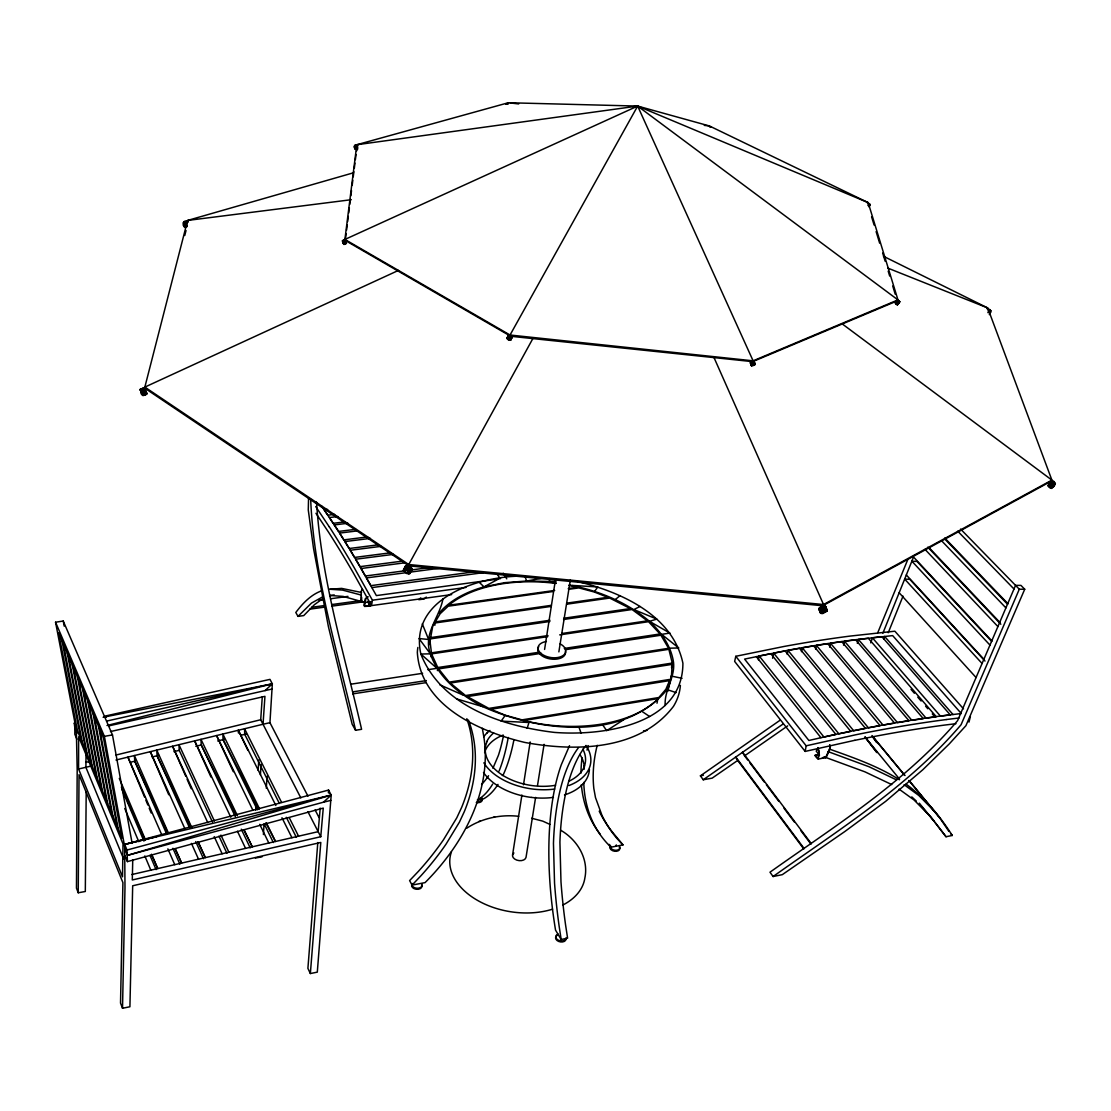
<?xml version="1.0" encoding="UTF-8"?>
<svg xmlns="http://www.w3.org/2000/svg" width="1111" height="1111" viewBox="0 0 1111 1111"><rect width="100%" height="100%" fill="white"/><g stroke="black" fill="none" stroke-linecap="round" stroke-linejoin="round"><path stroke-width="1.5" d="M78.575 769.006L78.631 736.801L123.002 843.86L122.516 876.815L78.575 769.006L92.394 765.757M86.2 791.907L85.311 891.494L78.242 892.772L79.034 774.7L122.918 882.62L120.53 1003.094L122.516 1008.26L129.918 1006.76L132.681 885.773L320.801 842.444L310.358 973.542L317.302 972.139L331.203 795.073L328.564 790.074L124.668 844.416L124.987 887.689L122.516 1008.26M869.594 206.132L867.927 205.438L869.941 205.229L867.385 202.827L869.955 204.341L868.983 206.827M869.469 205.257L869.274 204.313M132.751 859.9L132.292 879.968L320.76 836.722L323.259 808.086L127.432 861.608L127.001 850.026L124.668 844.416L156.623 836.722M308.566 497.881L308.275 509.977L313.552 548.612L328.412 626.66L352.159 724.219L355.548 730.274L361.589 729.302C344.382 654.171 321.162 579.303 316.552 502.061M310.663 499.186C313.913 577.776 338.452 653.893 355.548 730.274M361.617 597.149L361.714 600.982M307.969 796.184L269.945 722.678L272.334 683.834L269.973 679.376L104.615 716.192M521.392 576.109C478.313 576.331 408.529 598.274 420.847 654.046C441.484 706.415 502.825 726.233 554.208 732.385C601.579 736.149 682.904 725.566 682.904 663.239C672.78 614.952 620.646 591.857 577.178 581.442M255.766 810.127L256.072 804.933M258.155 770.326L258.78 759.938M260.432 774.881L261.057 764.493M263.404 834.555L264.043 824.265M266.307 788.268L267.071 776.27M670.072 679.376L488.882 708.401L467.314 696.597L672.183 664.364L671.433 676.168L667.794 691.292M672.266 663.059L668.864 649.324L450.316 683.043L465.537 695.542L672.266 663.059L671.613 666.447M665.17 705.513C664.128 690.084 675.224 677.766 673.53 662.364C671.155 646.033 661.295 632.353 649.477 621.327C626.701 602.051 598.274 590.538 569.179 584.941M300.831 797.906L260.71 719.747L262.279 696.778M115.988 760.021L263.029 724.247L264.946 696.347L110.461 731.566M328.37 792.74L328.564 790.074L329.203 793.032M317.802 842.555L307.9 968.361L310.358 973.542M320.204 808.114L318.163 831.667L131.792 874.551M367.769 596.676L365.255 598.787L363.894 605.134L364.547 606.439L370.282 606.12L367.644 601.329M343.882 243.517L345.813 241.504L345.34 240.559L343.48 242.573L343.007 241.629L344.91 239.879L342.591 240.948L344.66 239.643L342.327 240.698L344.063 244.489L346.41 243.156L345.952 242.115L343.618 243.17L346.076 242.545C343.771 234.602 340.174 247.475 346.41 243.156L343.799 244.253L346.382 243.434L345.702 242.504M510.685 338.591L510.991 335.925L509.977 335.439L508.282 335.633L506.991 338.175L508.06 339.716L510.768 340.022L512.06 337.466L510.991 335.925L509.921 337.855L510.768 340.022L511.754 336.675L510.102 339.563L507.741 338.411L508.935 337.897L510.241 339.161L510.643 336.286M1052.214 487.201C1056.297 487.021 1055.422 478.244 1050.77 481.924M1054.297 485.118C1055.131 478.008 1048.201 485.563 1049.27 484.104M345.493 238.754L346.146 233.602M346.576 230.158L347.215 225.005M347.646 221.561L348.298 216.395M348.729 212.965L349.368 207.799M349.798 204.355L350.451 199.202M350.882 195.758L351.52 190.592M352.173 185.44L352.812 180.274M353.242 176.83L353.895 171.677M354.326 168.233L354.964 163.081M355.395 159.637L356.048 154.471M356.478 151.027C360.422 146.152 353.867 143.319 354.978 148.18M429.332 644.102L429.971 638.936L549.862 621.48M429.401 644.533L432.748 626.118L434.582 623.049L551.306 606.384M434.845 625.299L435.276 621.882L440.137 613.744L448.191 606.189L553.056 591.51M431.207 656.948L431.582 653.879L547.737 636.645M344.91 239.448L356.798 144.736L508.366 102.74L637.658 106.073L709.443 125.974L868.163 202.619L897.952 299.901L753.105 360.825L510.046 335.022L344.91 239.448L637.658 106.073L868.163 202.619M437.401 670.627L437.79 667.544L431.582 653.879M512.56 854.998L521.906 795.045M523.503 784.769L530.169 741.954M544.584 649.449L555.528 579.22M535.613 797.392L526.031 857.317A6.833 4.444 8.9 0 1 516.74 860.095A6.833 4.444 8.9 0 1 513.893 852.97M537.516 785.421L544.084 744.328M558.861 651.879L570.346 579.984M451.677 594.579L371.518 605.592L372.407 600.204L354.298 567.832A1097.404 266.821 78 0 0 329.245 526.725M854.859 740.287L805.156 751.425L806.169 745.814L735.788 656.295L783.824 646.505A1030.147 550.431 -30.9 0 1 849.943 636.103L894.869 631.201L963.515 708.846M657.004 703.207L657.865 698.638L524.295 720.483L529.211 721.844A122.363 70.632 8.9 0 0 655.768 701.083L657.865 698.638M671.53 667.753L672.183 664.364M667.6 690.834L669.558 680.612L490.937 709.262L505.38 715.276L522.045 719.859L658.823 697.527L665.892 689.264L669.558 680.612M758.382 659.837L759.188 655.99L770.784 653.671L835.916 734.454L823.959 737.037L759.188 655.99M772.576 658.24L773.673 653.129L785.158 650.99L850.762 731.413L838.888 733.829L773.673 653.129M428.846 644.199L429.971 638.936M787.199 654.282L788.032 650.463L799.462 648.324L865.497 728.413L853.72 730.816L788.032 650.463M735.788 656.295L734.649 661.434L805.156 751.425M801.462 651.671L802.295 647.838L813.627 645.908L880.093 725.65L868.427 727.858L802.295 647.838M815.599 649.268L816.446 645.449L827.751 643.713L894.605 723.136L883.051 725.108L816.446 645.449M829.889 744.87L830.209 748.467L826.209 757.48L818.168 759.077L815.113 755.299L819.404 754.522M829.611 647.13L830.542 643.311L841.735 641.658L908.992 720.747L897.494 722.664L830.542 643.311M883.509 256.294L987.707 307.955L1051.895 480.105L823.543 604.537L408.737 564.527L144.847 387.1L187.592 220.436L353.437 172.802M184.759 235.518L186.037 230.519M820.779 612.133L820.543 613.05L822.612 613.605L827.098 611.175L824.959 605.884L821.807 606.356L819.085 608.3L820.543 613.05L818.849 609.217L820.779 612.133L823.501 610.189L827.334 610.258L824.959 605.884L826.667 609.717L823.557 605.856L825.265 609.689L821.807 606.356L823.501 610.189L820.168 607.245L821.862 611.078L819.085 608.3L821.21 613.578M821.807 612.522L823.668 610.731L826.056 610.772L823.112 612.869L821.807 612.522L822.64 611.3M968.973 722.108L970.389 716.609M843.527 645.116L844.554 641.297L855.664 639.867L923.297 718.636L911.881 720.331L844.554 641.297M676.113 692.597L667.072 689.584C623.646 742.079 538.502 731.774 482.799 706.665C460.593 694.986 438.678 678.502 430.374 653.823C422.819 633.326 439.65 617.647 442.983 598.746M410.112 572.651L411.459 567.874L408.39 565.832L405.598 565.943L403.335 570.401L406.987 573.665L409.792 573.568L412.042 569.11L411.459 567.874L409.515 571.429L409.792 573.568M857.317 643.338L858.428 639.505L868.288 638.242L936.281 716.72L926.157 718.22L858.428 639.505M883.814 638.95L884.578 636.409L953.016 714.526M870.788 642.866L872.371 637.77L881.87 636.686L950.238 714.859L940.475 716.151L872.371 637.77M527.142 728.302L528.989 722.497L501.117 721.122L504.894 715.859M405.279 566.86L405.598 565.943L404.793 569.096L403.64 569.471L405.279 566.86L403.335 570.401M404.598 570.818L406.543 570.179L408.473 571.457L408.64 572.804L405.807 572.332L404.598 570.818L365.366 576.012L360.992 568.526L405.237 562.749M408.834 572.221L407.918 573.04M409.931 571.582L408.64 573.943L412.042 569.11M908.02 558.972L877.773 632.659M882.87 633.228L913.534 557.042L991.776 640.839M888.245 632.715L903.021 596.135M1024.717 589.247L1019.301 589.219L961.084 724.705C908.27 786.588 838.708 829.875 773.089 876.523L769.979 872.204C835.458 825.667 904.896 782.477 957.571 720.692L1015.551 585.372L1020.953 585.4L1024.717 589.247L965.903 725.705L949.336 743.842L922.769 769.784L885.634 801.378L844.749 831.583L782.297 874.663L773.089 876.523M896.133 302.261C893.98 303.414 897.896 306.136 898.313 303.72C891.328 302.289 903.84 305.025 897.299 300.831L754.23 360.992M898.16 303.761L897.396 304.858L895.369 303.345L897.355 300.706M492.923 768.257L498.395 755.383A173.774 61.369 82 0 0 503.477 735.593M896.73 301.678L898.757 303.192L898.119 304.011L896.105 302.498L896.73 301.678L899.355 302.386L897.299 300.831L899.743 301.803C894.605 298.97 901.549 300.775 899.077 302.706L897.049 301.192L897.813 300.095L899.604 301.845L898.924 302.748M569.526 745.662L561.291 764.743A218.436 87.797 78.4 0 0 555.542 930.129L561.166 939.489L567.596 938.17L565.555 924.796A288.749 120.03 78 0 1 560.986 881.856L559.916 842.166A206.438 83.478 78.4 0 1 585.372 746.231M408.737 564.527L533.197 337.952M510.143 338.286L511.129 338.397L510.06 340.313L511.824 338.105M507.296 338.966L508.282 335.633L506.991 338.175L508.366 337.05M510.046 335.022L637.658 106.073L897.952 299.901M1052.048 486.993C1051.214 490.673 1045.784 484.868 1049.701 483.202M1051.52 482.216L1052.159 480.757L1055.394 483.66L1051.52 482.216L1048.131 486.007L1051.909 488.201L1053.881 486.021L1050.575 483.563L1054.825 484.688L1051.367 482.021L1054.7 484.202L1053.825 484.924M357.284 145.11L354.742 145.472C359.2 143.361 354.631 147.138 357.367 148.874L355.298 149.152L354.298 146.916L354.742 145.472L357.77 145.541M356.798 145.18L354.395 146.027L356.464 145.735L354.298 146.916L356.353 146.638L354.437 147.902L356.506 147.624L354.812 148.721L356.881 148.443L355.298 149.152L356.117 148.527M825.917 756.952L829.875 748.078L829.723 745.106M188.009 221.089L184.023 221.644L188.009 221.089L186.342 223.575L187.245 226.394L184.981 227.422L183.468 225.519L183.412 222.561L184.023 221.644L187.551 221.644M187.12 222.867L188.037 222.2M1052.575 486.562L1053.159 485.729M594.663 591.344L597.829 586.927L572.457 585.441M818.154 748.467L816.196 751.105L819.487 755.272M898.48 303.275L899.105 302.456M361.978 590.344L362.575 589.608M506.922 104.142L508.31 103.17L506.019 104.128L508.31 103.17M362.172 589.413L361.158 591.33L360.922 600.204L362.978 602.19M751.022 362.672L752.647 361.728M754.425 365.158L755.147 363.839L753.772 361.311L750.314 362.741L751.591 365.908L754.425 365.158L754.188 361.728L755.036 364.477L752.925 361.228L754.73 363.422M321.301 590.941C310.636 594.885 302.525 603.62 295.804 612.48L297.998 616.383L311.497 603.079L322.232 597.093M141.93 393.433L142.514 394.488L146.069 391.808C149.152 395.016 141.25 397.405 141.708 392.655L145.138 389.878L144.013 387.67L140.097 389.461L141.791 392.711L144.93 389.35L146.221 392.377M989.332 314.635L990.873 310.788L986.86 308.441L990.304 309.788L988.401 309.802L987.832 308.802M466.842 718.706A198.036 140.708 -27.8 0 1 461.676 807.336L456.802 817.793L443.511 839.722A274.306 197.633 -26.5 0 1 418.403 871.357L409.612 880.592L412.07 885.092L420.875 875.843A274.945 197.73 -26.6 0 0 446.039 844.152L459.385 822.196L464.273 811.724A198.494 140.764 -27.9 0 0 468.439 720.039M141.791 392.711L145.694 390.919L142.514 394.488M899.604 301.845L897.716 300.289M897.994 304.095L895.869 302.581L897.48 304.664M322.676 598.704L314.399 604.717L303.734 615.591L297.998 616.383M1050.534 482.466L1051.089 481.91M1054.061 484.368L1054.964 483.479L1051.673 481.021L1053.27 483.257M420.791 597.843L418.847 599.704L424.333 598.954L426.291 597.079M108.836 725.886L265.071 690.584L272.334 683.834L104.712 716.928M132.084 843.124L112.475 734.927L63.23 621.035L55.55 622.216L104.392 736.343L125.237 849.707L127.571 855.331L323.495 802.184L331.203 795.073L124.668 844.416M509.074 340.202L511.129 338.397M344.091 244.226L345.952 242.115M615.369 599.468L620.091 595.649M145.624 390.85L142.444 394.28L146.416 392.433L142.972 395.308L146.874 393.516L143.069 395.641C135.695 390.808 150.138 386.503 140.847 390.933L144.569 388.822L140.666 390.878L140.097 389.461L144.111 388.003L144.916 389.711M343.618 243.17L345.702 241.518M616.119 845.624L616.299 844.902M787.685 725.872L744.592 755.827L747.703 759.966M803.795 848.082L735.579 756.758L737.69 760.438L712.151 778.144L703.235 779.755L700.416 775.839L779.783 720.442M703.235 779.755L782.769 724.233M417.875 647.435A132.681 77.256 8.9 0 0 417.333 652.476C420.708 705.929 479.535 731.746 524.961 742.467C575.234 751.689 639.533 750.828 673.433 706.415A132.681 77.256 8.9 0 0 680.39 685.39M624.007 719.511L606.675 730.663L602.565 724.719M466.703 828.237C481.882 818.21 500.686 814.238 518.684 816.307M501.047 577.609L484.035 586.872A123.613 71.354 8.9 0 0 439.039 613.286M1050.673 481.48L822.709 605.759L408.904 565.874L145.583 388.725M818.168 759.077L818.904 751.064L817.863 747.606M639.992 606.481L633.867 609.564L656.823 619.105L649.477 621.327L669.933 633.089L661.614 634.339L678.765 647.977L669.766 648.185M144.847 387.1L398.446 270.417M140.194 389.808L142.805 388.6M144.93 389.35L141.014 391.155L144.305 388.156L140.403 389.961L144.111 388.003M145.36 393.947L142.763 395.155L146.971 393.85L146.055 392.169M343.007 241.629L345.34 240.559M343.368 242.573L345.813 241.504M508.949 336.091L752.647 361.658M510.727 337.827L511.116 336.744M367.935 596.982L365.866 598.732L364.561 605.689L370.324 605.745M144.624 389.031L140.653 390.628L141.014 391.503M187.162 221.256L183.412 222.561L186.551 222.158L183.218 223.978L186.342 223.575L183.468 225.519L186.606 225.13L184.12 226.783L187.245 226.394M410.584 570.401L411.723 570.026M127.571 855.331L331.203 795.073L127.001 850.026L125.237 849.707M821.973 606.912L823.945 606.606M478.897 821.46L480.341 821.057M493.645 817.252L494.645 816.96M106.989 725.511L272.334 683.834L106.712 721.067M130.14 762.327L135.195 761.091M152.04 756.98L158.776 755.341M173.927 751.633L178.982 750.411M195.814 746.3L200.869 745.064M217.7 740.954L224.436 739.301M241.281 735.19L246.336 733.954M85.741 762.41L89.102 761.59M116.016 755.022L260.71 719.747M323.495 802.184L330.828 800.406M806.169 745.814L855.873 734.746A1070.712 540.849 -31.3 0 1 946.169 719.567M263.029 724.247L269.945 722.678M265.071 690.584L272.056 689.028M934.851 822.168L946.03 836.736L952.266 835.472C939.906 816.002 924.796 797.795 906.076 784.116M412.07 885.092L425.055 882.62A209.715 148.735 -27.9 0 0 484.021 737.996L482.313 728.274M609.092 844.36L610.953 847.193L622.993 844.902L614.383 834.472A242.156 161.609 -38.8 0 1 599.204 811.183M184.981 227.422L185.843 227.255M541.251 578.359L526.628 581.025L504.547 582.678L484.035 586.872L478.994 582.095M700.416 775.839L703.374 775.297M815.03 755.674L817.877 755.161M255.377 858.039L262.002 856.831M822.404 757.702L825.348 757.174M330.259 589.261L341.619 588.386L361.589 592.482M104.392 736.343L112.475 734.927M329.592 595.704L334.244 594.913M988.401 311.205L990.873 310.788L988.401 309.802L988.401 311.205L990.873 312.191L987.832 312.608M352.618 691.889L426.36 680.585M352.743 693.889L426.332 682.598M437.79 667.544L538.668 652.31M564.305 648.435L660.059 633.964L648.518 621.702L559.694 634.881M427.86 669.697L436.942 668.322L420.847 654.046L430.374 653.823L419.028 638.561L428.596 639.464L422.305 623.84M541.21 653.351L438.623 668.878L449.205 682.112L668.586 648.296L660.906 635.228L565.152 649.727M350.659 684.223L422.624 673.308M547.987 635.561L431.457 652.837L429.818 639.658M561.694 633.534L647.38 620.841L632.076 609.522L563.569 619.494M78.242 892.772L76.465 888.133L77.187 770.159L76.298 727.913L74.868 728.122L74.826 734.246L76.881 739.218M430.249 637.658L549.973 620.257M563.652 618.271L630.34 608.578L609.675 598.065L566.763 604.19M435.276 621.882L551.389 605.328M566.763 603.134L607.745 597.301L594.232 591.996L578.845 587.9L568.526 589.344M554.667 590.441L449.261 605.176L451.608 602.981A122.363 70.632 8.9 0 1 556.042 583.442M568.263 588.538L576.762 587.358L572.248 586.15A122.363 70.632 8.9 0 0 569.04 585.511M356.798 144.736L637.658 106.073L753.105 360.825M354.937 146.138L357.298 145.819M309.761 609.161L325.106 607.064M331.925 606.134L362.617 601.926M364.964 602.523L371.13 601.676M318.954 600.315L324.079 599.621M330.911 598.704L347.993 596.385M498.436 579.025L376.365 595.593L360.395 567.235M311.594 607.314L325.273 605.439M332.106 604.509L361.158 600.537M372.407 600.204L465.981 587.441M475.341 571.679L370.838 585.65L366.449 577.914L405.737 572.72M371.949 587.594L483.382 572.651M355.784 149.082L357.367 148.874M409.737 570.165L431.915 567.249M409.154 572.262L439.9 568.207M402.418 561.124L359.908 566.666L355.589 559.236L393.405 554.375M378.226 544.821L349.146 548.515L344.854 541.585L370.435 538.377M381.031 546.362L350.215 550.264L354.52 557.444L390.572 552.806M187.592 220.436L351.187 199.716M358.214 530.794L339.522 533.099L343.785 539.89L367.644 536.905M347.924 523.253L334.203 524.934L338.452 531.447L355.659 529.322M946.183 719.553L959.085 717.984M955.96 723.692L944.586 725.08A1064.671 537.488 -31.3 0 0 854.845 740.329M337.938 516.518L329.398 517.545L333.147 523.309L345.146 521.851M643.547 730.844L646.935 730.441M327.606 509.421L324.204 509.824L327.828 515.212L334.661 514.393M868.288 204.535L869.955 204.341L867.385 202.827M556.055 581.608L526.628 581.025L524.781 575.859M569.096 580.872L572.359 580.692M355.242 146.096L357.603 146.083M329.037 589.205L342.494 590.08L361.436 595.121M329.828 595.454L343.118 596.413L363.464 602.051M819.529 609.758L820.932 609.786M507.435 103.823L508.338 103.851M510.074 102.934L518.67 103.934M704.291 125.376L709.443 125.974M556.083 582.956L549.528 581.97L549.417 578.567M672.669 676.349L682.057 678.307M507.408 103.142L508.241 103.351M896.105 302.498L898.313 303.72M531.627 818.251L542.737 821.126L549.903 824.404M1053.881 486.021L1049.506 484.854L1052.811 487.312L1048.617 485.743L1051.423 488.465L1048.187 485.563L1051.478 488.021L1048.756 484.535M456.565 698.875L482.799 706.665M824.181 756.883L864.969 771.853L891.73 784.574M828.098 751.619L869.066 766.757L896.133 779.714M829.486 749.106C853.456 757.646 877.829 766.076 899.424 779.769M895.605 303.109L898.119 304.011M887.814 268.098L987.707 307.955M439.887 684.848L463.634 695.319M824.709 757.383L825.529 757.744M867.969 203.021L869.038 203.521M408.487 566.638L409.57 567.165M406.543 570.179L407.626 570.707M897.049 301.192L899.327 302.345M345.285 240.476L510.088 335.911M899.077 789.129L913.992 799.948L929.657 815.724M904.118 784.685L918.783 795.448L934.684 811.544M642.339 711.651L649.56 716.484M560.736 830.264C577.22 839.722 588.927 858.831 584.844 878.121A68.188 44.621 8.9 0 1 562.958 904.965M842.235 323.912L1051.895 480.105M911.784 796.906L916.353 801.114M750.633 363.797L751.591 365.908L751.467 363.88M919.464 804.267L934.059 820.987M960.584 529.072L1019.301 589.219M957.765 531.225L1013.996 588.997M944.781 538.043L1007.774 603.523M944.697 538.877L1007.663 604.356M941.864 541.057L1005.913 607.87M929.06 547.667L999.747 622.271M927.824 547.168L1000.844 624.257M925.005 549.376L997.9 626.562M622.993 844.902L617.174 838.708A242.67 161.609 -38.8 0 1 602.009 815.432L595.496 797.629L593.843 788.56A179.413 119.724 -37.5 0 1 597.218 745.287M991.734 641.505L917.019 561.444L911.867 561.194L989.957 645.102M906.326 574.97L983.888 659.267M984.999 661.059L909.812 579.317L904.66 579.081L982.082 663.489M899.16 592.746L976.069 677.529M911.048 689.375L914.395 693.25M917.755 697.139L921.116 701.013M925.588 706.179L927.824 708.762M932.296 713.929L934.532 716.512M871.954 735.538L904.965 775.52M909.367 780.839L939.934 818.14L948.919 831.417M904.521 775.172L872.635 736.537L877.954 743.537M908.923 780.491L938.614 816.46M950.599 833.444L952.266 835.472M899.563 779.144L864.913 736.815L876.968 752.633L865.997 738.357M919.297 803.17L933.546 820.515M756.285 656.573L820.946 737.704M930.712 816.904L946.03 836.736M815.113 755.299C819.515 763.632 819.737 751.328 817.682 747.814M872.871 737.148L876.565 742.467M810.988 843.235L742.467 752.147L744.592 755.827M749.772 762.729L764.312 782.047M766.382 784.81L778.839 801.378M784.019 808.28L794.407 822.084M800.628 830.361L811.002 844.166M737.69 760.438L803.808 848.998M321.621 506.074L335.23 526.267M315.718 506.574L329.245 526.795M315.955 513.296L328.578 532.225A1090.71 264.904 78 0 1 353.451 573.123L371.518 605.592M503.269 573.22L506.769 578.831M496.978 573.637L500.158 578.789M368.505 603.176L370.282 606.12M315.107 809.975L319.065 817.627M259.474 808.78L222.853 734.024L223.061 739.634L258.807 809.086M265.96 822.973L275.486 841.485L266.334 822.793M307.928 811.724L320.76 836.722M281.583 802.42L244.559 728.747L244.739 734.343L279.389 803.489M289.291 817.765L298.553 836.18M286.319 817.321L296.318 837.291M237.407 815.668L200.98 739.343L201.23 744.967L236.032 814.419M243.767 829.848L252.266 846.832L244.087 829.695M343.368 243.573L342.507 241.67M238.421 733.066L238.323 730.26L275.847 805.475M281.972 817.752L291.929 837.708M223.061 739.634L257.335 809.794M264.196 823.834L273.334 842.541M252.919 810.308L216.576 735.551L233.31 771.714M259.738 824.334L268.82 843.027M201.23 744.967L235.365 816.71M241.309 829.181L250.211 847.901M238.323 730.26L247.892 750.411M230.796 817.224L194.647 740.884L210.965 777.061M237.435 831.236L245.559 848.373M191.759 827.584L156.762 750.106L157.082 755.758L191.231 827.848M197.911 841.957L205.341 857.623L198.189 841.819M140.666 390.878L141.458 392.461M214.409 821.043L178.954 744.703L179.232 750.342L212.479 822.084M220.922 835.069L228.88 852.206M218.978 836.125L226.936 853.29M207.757 822.598L172.58 746.259L185.704 776.145M214.229 836.625L222.117 853.762M168.428 833.042L134.403 755.536L134.764 761.202L167.928 833.306M175.135 848.985L181.621 863.08L175.371 848.846M157.082 755.758L189.425 827.514M195.744 841.555L203.48 858.72M185.065 829.153L150.332 751.661L168.761 794.754M191.439 843.388L198.522 859.192M121.377 787.074L144.458 838.805M151.443 854.47L157.734 868.58L151.665 854.345M714.04 357.659L823.543 604.537M187.092 779.297L191.245 788.727M134.764 761.202L166.664 834.028M172.913 848.276L179.843 864.108M161.678 834.611L127.932 757.119L144.527 797.018M167.872 848.846L174.76 864.664M119.294 778.422L145.597 840.11M121.71 788.866L143.944 841.11M149.999 855.373L156.068 869.621M124.751 808.475L138.792 841.694M144.819 855.942L150.832 870.177M145.86 800.212L147.846 805.003M149.18 808.197L151.179 812.988M76.298 727.913L74.243 722.942L74.868 728.122L76.923 733.093L55.55 622.216M125.112 855.984L127.432 861.608M123.696 859.095L85.908 767.34L86.047 751.828L67.299 653.129M578.9 727.025L581.109 733.177M871.593 216.798L874.107 225.033M876.121 231.616L879.634 243.142M882.662 253.03L885.175 261.266M888.189 271.14L889.703 276.084M892.716 285.971L895.23 294.207M344.618 239.907L344.841 240.615M63.466 644.158L82.325 742.62M62.035 640.797L80.909 739.19M77.437 676.849L96.171 775.978M73.493 667.642L92.282 766.59M72.326 664.92L91.13 763.812M63.23 621.035L64.202 626.146M68.451 655.823L87.269 754.536M83.658 691.445L102.351 790.851M82.589 688.945L101.295 788.296M78.617 679.613L97.351 778.797M94.352 716.47L112.933 816.349M93.06 713.443L111.656 813.266M88.977 703.874L107.614 803.517M87.7 700.888L106.35 800.475M99.671 728.927L118.197 829.028M98.49 726.163L117.03 826.209M561.166 939.489L559.125 926.102A289.152 119.446 78 0 1 554.542 883.12L553.459 843.374A206.702 83.061 78.4 0 1 578.498 747.634M421.777 883.842A5.222 3.472 6.6 0 1 417.278 888.272A5.222 3.472 6.6 0 1 411.862 883.676M482.271 798.253A4.944 3.125 7.8 0 1 477.411 801.587M619.521 846.138A5.027 3.222 11 0 1 615.216 850.276A5.027 3.222 11 0 1 610.356 845.36M566.179 938.434A5.291 3.583 10.3 0 1 558.18 940.087A5.291 3.583 10.3 0 1 558 934.059M552.542 909.187A68.188 44.621 8.9 0 1 477.855 900.577A68.188 44.621 8.9 0 1 451.441 851.831M565.388 651.185A13.999 8.069 8.9 0 1 550.112 658.934A13.999 8.069 8.9 0 1 538.766 646.658M560.125 643.852A13.999 8.069 8.9 0 1 561.472 656.434A13.999 8.069 8.9 0 1 540.321 652.824A13.999 8.069 8.9 0 1 546.376 641.505M508.241 737.468A183.607 64.869 82 0 1 499.075 771.062M492.673 784.074A183.607 64.869 82 0 1 477.313 800.003L483.396 798.92A183.398 65.216 82 0 0 497.992 784.394M513.935 739.745A183.398 65.216 82 0 1 502.852 775.589M488.562 775.714A233.282 81.839 82.6 0 1 481.563 784.505M600.037 833.958A189.148 126.501 -37.5 0 1 581.359 784.644M580.942 773.2A189.148 126.501 -37.5 0 1 582.067 757.91M610.953 847.193A189.537 126.501 -37.5 0 1 583.775 782.394M584.15 769.006A189.537 126.501 -37.5 0 1 584.483 765.576M587.025 750.133A189.537 126.501 -37.5 0 1 588.108 745.564M483.854 762.813A55.758 34.233 8.9 0 0 508.782 782.561A56.286 34.552 8.9 0 0 532.586 789.032A55.758 34.233 8.9 0 0 554.681 789.046M486.715 733.343A55.758 34.233 8.9 0 1 489.951 730.455M483.507 772.464A55.633 34.316 8.9 0 0 507.519 790.935A56.147 34.635 8.9 0 0 531.252 797.406M583.358 783.533A55.633 34.316 8.9 0 1 564.499 794.934M553.403 797.379A55.633 34.316 8.9 0 1 531.364 797.392M568.929 785.546A55.758 34.233 8.9 0 0 584.789 775.228A56.286 34.552 8.9 0 0 590.844 761.132A55.758 34.233 8.9 0 0 585.983 745.425M589.413 769.395A56.161 34.635 8.9 0 1 583.358 783.533M483.66 736.94A56.286 34.552 8.9 0 1 486.771 733.149M555.569 785.269A50.495 30.997 8.9 0 1 521.726 783.463A50.981 31.289 8.9 0 1 502.103 774.923M502.311 774.992A50.495 30.997 8.9 0 1 487.34 741.12M484.604 752.522A50.384 31.08 8.9 0 1 485.896 749.286A50.87 31.372 8.9 0 1 496.45 738.371A50.384 31.08 8.9 0 1 503.2 735.065M487.076 740.995A50.981 31.302 8.9 0 1 493.631 732.982M568.665 781.325A50.495 30.997 8.9 0 0 573.956 778.436A50.981 31.289 8.9 0 0 584.039 767.145M582.872 749.189A50.495 30.997 8.9 0 1 583.955 767.27M579.859 754.452A50.384 31.08 8.9 0 1 584.205 768.729M421.638 884.898A5.222 3.472 6.6 0 1 416.125 889.244A5.222 3.472 6.6 0 1 412.556 883.537M481.41 798.073A4.944 3.125 7.8 0 1 481.369 801.573A4.944 3.125 7.8 0 1 476.3 802.475M619.327 847.165A5.027 3.222 11 0 1 614.536 851.248A5.027 3.222 11 0 1 610.592 845.86M565.943 938.073A5.291 3.583 10.3 0 1 560.416 941.92A5.291 3.583 10.3 0 1 555.931 936.573M556.403 935.99A5.291 3.583 10.3 0 1 557.042 935.49M670.919 676.043A123.14 71.687 8.9 0 1 671.127 679.196M335.23 526.197A1096.002 268.459 78 0 1 360.395 567.152M509.977 335.439L509.921 337.855L507.921 337.244L508.991 335.328L508.907 337.355L509.977 335.439M408.39 565.832L408.181 570.221L409.515 571.429L410.126 566.679L408.181 570.221L404.793 569.096L406.737 565.555L406.445 569.374L408.39 565.832M751.98 364.783C753.689 367.255 755.452 361.672 751.98 364.783M825.64 606.425L827.098 611.175L825.64 606.425M751.883 364.172L751.272 364.852L750.314 362.741L751.883 364.172L753.883 363.339L751.883 361.492L752.841 363.616L750.925 362.047L751.883 364.172M829.195 735.801L808.877 740.481L744.592 659.087L786.852 650.463A1031.73 549.973 -30.9 0 1 853.054 639.992L892.661 635.603L961.293 713.526L942.628 715.762A1068.518 541.182 -31.3 0 0 852.456 730.871L829.195 735.801M106.531 716.609L103.129 717.275L106.503 716.637M710.582 127.001L709.318 126.39L710.582 127.001M103.448 737.76L58.633 632.826L77.534 731.052L121.932 838.013L103.448 737.76"/></g></svg>
